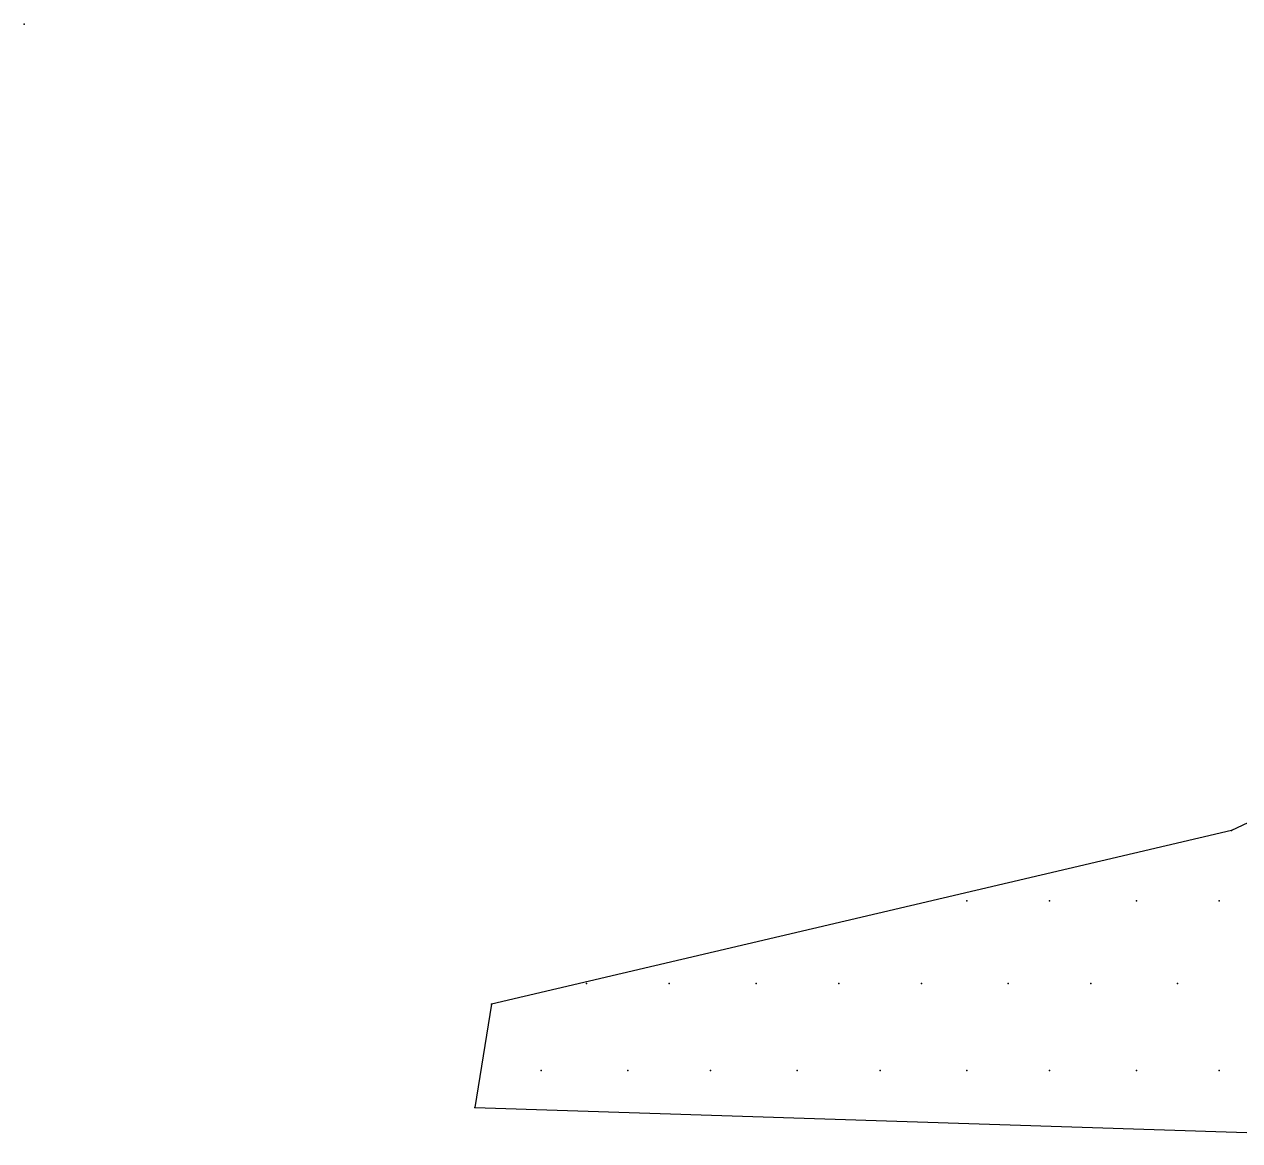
# Model space of a CAD drawing. Extents: x 180421 to 181317, y 668879 to 669680.
# Drawn here: x 180625.196 to 180626.748, y 669620.377 to 669621.802 of the extents above; entities that cross this region are included whole.
import ezdxf

# ---------------------------------------------------------------- set-up
doc = ezdxf.new("R2010")
doc.units = 0
doc.header["$LTSCALE"] = 2.5
doc.header["$MEASUREMENT"] = 0
doc.layers.add('KOTERET', color=1, linetype='CONTINUOUS')

msp = doc.modelspace()

# ---------------------------------------------------------------- linework, layer by layer
at = {"layer": 'KOTERET', "color": 2, "linetype": 'Continuous'}
for points in [[(180627.5234, 669621.1426), (180626.737, 669620.7731)], [(180626.737, 669620.7731), (180625.7922, 669620.5515)], [(180626.3992, 669620.6834), (180626.3992, 669620.6834)], [(180626.5047, 669620.6834), (180626.5047, 669620.6834)], [(180626.6156, 669620.6834), (180626.6156, 669620.6834)], [(180626.7211, 669620.6834), (180626.7211, 669620.6834)], [(180625.9136, 669620.5779), (180625.9136, 669620.5779)], [(180626.0191, 669620.5779), (180626.0191, 669620.5779)], [(180626.13, 669620.5779), (180626.13, 669620.5779)], [(180626.2355, 669620.5779), (180626.2355, 669620.5779)], [(180626.3411, 669620.5779), (180626.3411, 669620.5779)], [(180626.4519, 669620.5779), (180626.4519, 669620.5779)], [(180626.5575, 669620.5779), (180626.5575, 669620.5779)], [(180626.6683, 669620.5779), (180626.6683, 669620.5779)], [(180625.7922, 669620.5515), (180625.7711, 669620.4195)], [(180625.7922, 669620.5515), (180625.7922, 669620.5515)], [(180625.8555, 669620.467), (180625.8555, 669620.467)], [(180625.9663, 669620.467), (180625.9663, 669620.467)], [(180626.0719, 669620.467), (180626.0719, 669620.467)], [(180626.1827, 669620.467), (180626.1827, 669620.467)], [(180626.2883, 669620.467), (180626.2883, 669620.467)], [(180626.3992, 669620.467), (180626.3992, 669620.467)], [(180626.5047, 669620.467), (180626.5047, 669620.467)], [(180626.6156, 669620.467), (180626.6156, 669620.467)], [(180626.7211, 669620.467), (180626.7211, 669620.467)], [(180625.7711, 669620.4195), (180627.0853, 669620.3773)]]:
    msp.add_lwpolyline(points, dxfattribs=at)
at = {"layer": 'KOTERET', "color": 1}
for p in [(180625.1957, 669621.8024), (180625.1957, 669621.8024), (180626.737, 669620.7731), (180626.737, 669620.7731), (180626.3992, 669620.6834), (180626.3992, 669620.6834), (180626.5047, 669620.6834), (180626.5047, 669620.6834), (180626.6156, 669620.6834), (180626.6156, 669620.6834), (180626.7211, 669620.6834), (180626.7211, 669620.6834), (180625.9136, 669620.5779), (180625.9136, 669620.5779), (180626.0191, 669620.5779), (180626.0191, 669620.5779), (180626.13, 669620.5779), (180626.13, 669620.5779), (180626.2355, 669620.5779), (180626.2355, 669620.5779), (180626.3411, 669620.5779), (180626.3411, 669620.5779), (180626.4519, 669620.5779), (180626.4519, 669620.5779), (180626.5575, 669620.5779), (180626.5575, 669620.5779), (180626.6683, 669620.5779), (180626.6683, 669620.5779), (180625.7922, 669620.5515), (180625.7922, 669620.5515), (180625.7922, 669620.5515), (180625.7922, 669620.5515), (180625.8555, 669620.467), (180625.8555, 669620.467), (180625.9663, 669620.467), (180625.9663, 669620.467), (180626.0719, 669620.467), (180626.0719, 669620.467), (180626.1827, 669620.467), (180626.1827, 669620.467), (180626.2883, 669620.467), (180626.2883, 669620.467), (180626.3992, 669620.467), (180626.3992, 669620.467), (180626.5047, 669620.467), (180626.5047, 669620.467), (180626.6156, 669620.467), (180626.6156, 669620.467), (180626.7211, 669620.467), (180626.7211, 669620.467), (180625.7711, 669620.4195), (180625.7711, 669620.4195)]:
    msp.add_point(p, dxfattribs=at)

doc.saveas('drawing.dxf')
